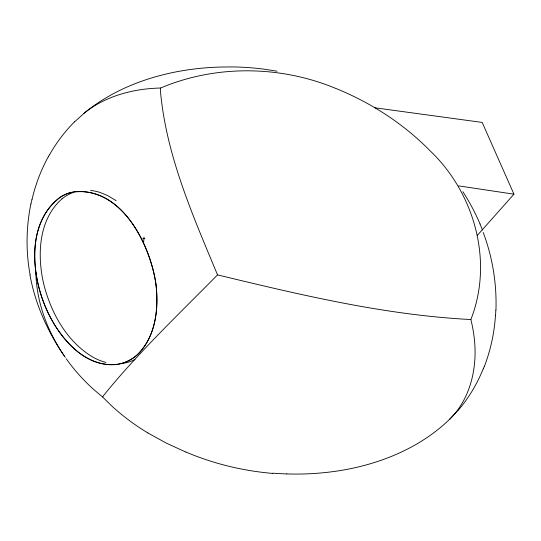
<?xml version="1.0" encoding="UTF-8"?>
<svg xmlns="http://www.w3.org/2000/svg" width="541" height="541" viewBox="0 0 541 541"><rect width="100%" height="100%" fill="white"/><g stroke="black" fill="none" stroke-linecap="round" stroke-linejoin="round"><path stroke-width="0.81" d="M495.847 310.115L495.536 315.599M335.711 88.413C280.407 65.42 215.839 64.602 160.549 88.034L160.494 90.043A85.41 74.266 -19 0 0 160.501 91.666C166.344 155.855 193.029 215.981 217.529 274.889C300.81 294.973 385.016 315.119 470.866 319.535C493.649 261.628 474.606 193.137 430.142 150.865C403.627 123.794 371.187 102.851 336.157 88.562M143.71 241.624L143.987 237.059M30.938 204.025L31.993 199.291M484.303 366.345L483.262 368.948M48.291 156.87L49.481 154.746M147.896 432.942A245.648 227.281 -19.6 0 1 111.987 406.203L102.655 397.006L102.932 396.56A35.922 33.163 -53.9 0 1 104.075 394.883C138.787 352.11 178.915 314.071 217.529 274.889M458.383 409.97L449.341 419.579M75.436 191.541L71.243 192.393A34.36 30.168 -36.5 0 0 59.172 197.905C31.398 219.585 31.033 260.255 39.919 291.443C46.438 313.381 57.955 334.372 75.267 349.628C88.94 361.78 108.991 369.347 126.641 361.638A35.895 32.69 -44 0 0 134.824 356.823C155.7 339.383 159.007 309.202 155.876 283.782M477.304 235.423L513.95 194.172L482.187 122.428L374.913 107.794M139.801 352.326C155.822 334.264 158.648 308.235 156.045 285.114M449.666 419.261C470.913 398.338 477.723 366.548 474.2 337.699A150.513 146.597 -18.7 0 0 471.502 322.166L470.866 319.535M74.597 121.84L84.761 112.67M449.625 419.302C420.174 447.786 380.688 463.88 340.688 470.494A261.418 241.611 -16.5 0 1 286.784 473.909M61.999 198.824C38.391 219.734 37.018 255.298 43.726 284.052C50.969 312.732 66.557 341.27 92.491 356.891A63.473 57.759 -40.7 0 0 105.914 362.456M84.051 113.265C110.127 91.686 142.344 78.594 175.325 72.021A267.673 250.436 -36 0 1 220.397 67.057L232.292 66.922A280.008 262.818 -37.4 0 1 264.285 69.194L277.012 71.196M84.89 112.582C101.722 99.192 122.773 91.97 143.94 89.251A155.098 139.429 -32.8 0 1 158.107 88.102L160.549 88.034M156.011 284.843C150.824 244.559 119.527 182.567 69.897 192.772A34.151 29.978 -36.5 0 0 61.119 196.654C25.576 222.493 31.114 275.606 47.304 311.129C59.774 338.01 84.619 368.245 117.62 364.269M76.004 191.487C122.401 189.56 148.741 242.415 155.537 281.408M286.784 473.97L272.738 473.199M458.633 185.881L513.95 194.172M142.743 238.351L144.914 238.723M185.827 452.066L166.398 443.153L147.882 432.976M116.153 200.684L107.666 195.585L99.862 192.4A51.016 45.004 -37.3 0 0 90.557 190.432M102.655 397.006L94.249 389.96A215.433 198.344 -24.7 0 1 66.232 358.757M63.872 355.336L65.299 357.405M64.223 355.843C47.601 331.532 35.165 304.028 29.971 274.943M63.162 354.267C47.013 330.125 36.538 301.75 35.834 272.542M480.002 223.954L482.457 230.047M155.578 281.672L155.693 282.463M155.734 282.727L155.842 283.518M139.849 352.374A36.998 33.677 -43.9 0 1 117.924 364.269M62.005 198.831A34.658 30.479 -36.2 0 1 73.745 192.285M272.718 473.416A278.534 255.913 -15.9 0 1 185.854 452.005M483.208 232.488A219.842 208.86 -25.7 0 1 495.948 310.121M495.441 315.592A183.791 175.575 -18.5 0 1 484.398 366.385M483.174 368.908A154.658 148.525 -12.3 0 1 458.47 410.037M462.873 191.71A239.67 227.369 -29.5 0 1 480.043 223.94M134.973 359.488A36.849 33.61 -43.5 0 1 123.7 363.268M30.113 274.896A211.93 194.057 -25 0 1 30.851 204.018M32.075 199.298A175.264 159.047 -28.1 0 1 48.223 156.836M49.549 154.78A145.231 130.489 -29.5 0 1 74.543 121.793"/></g></svg>
